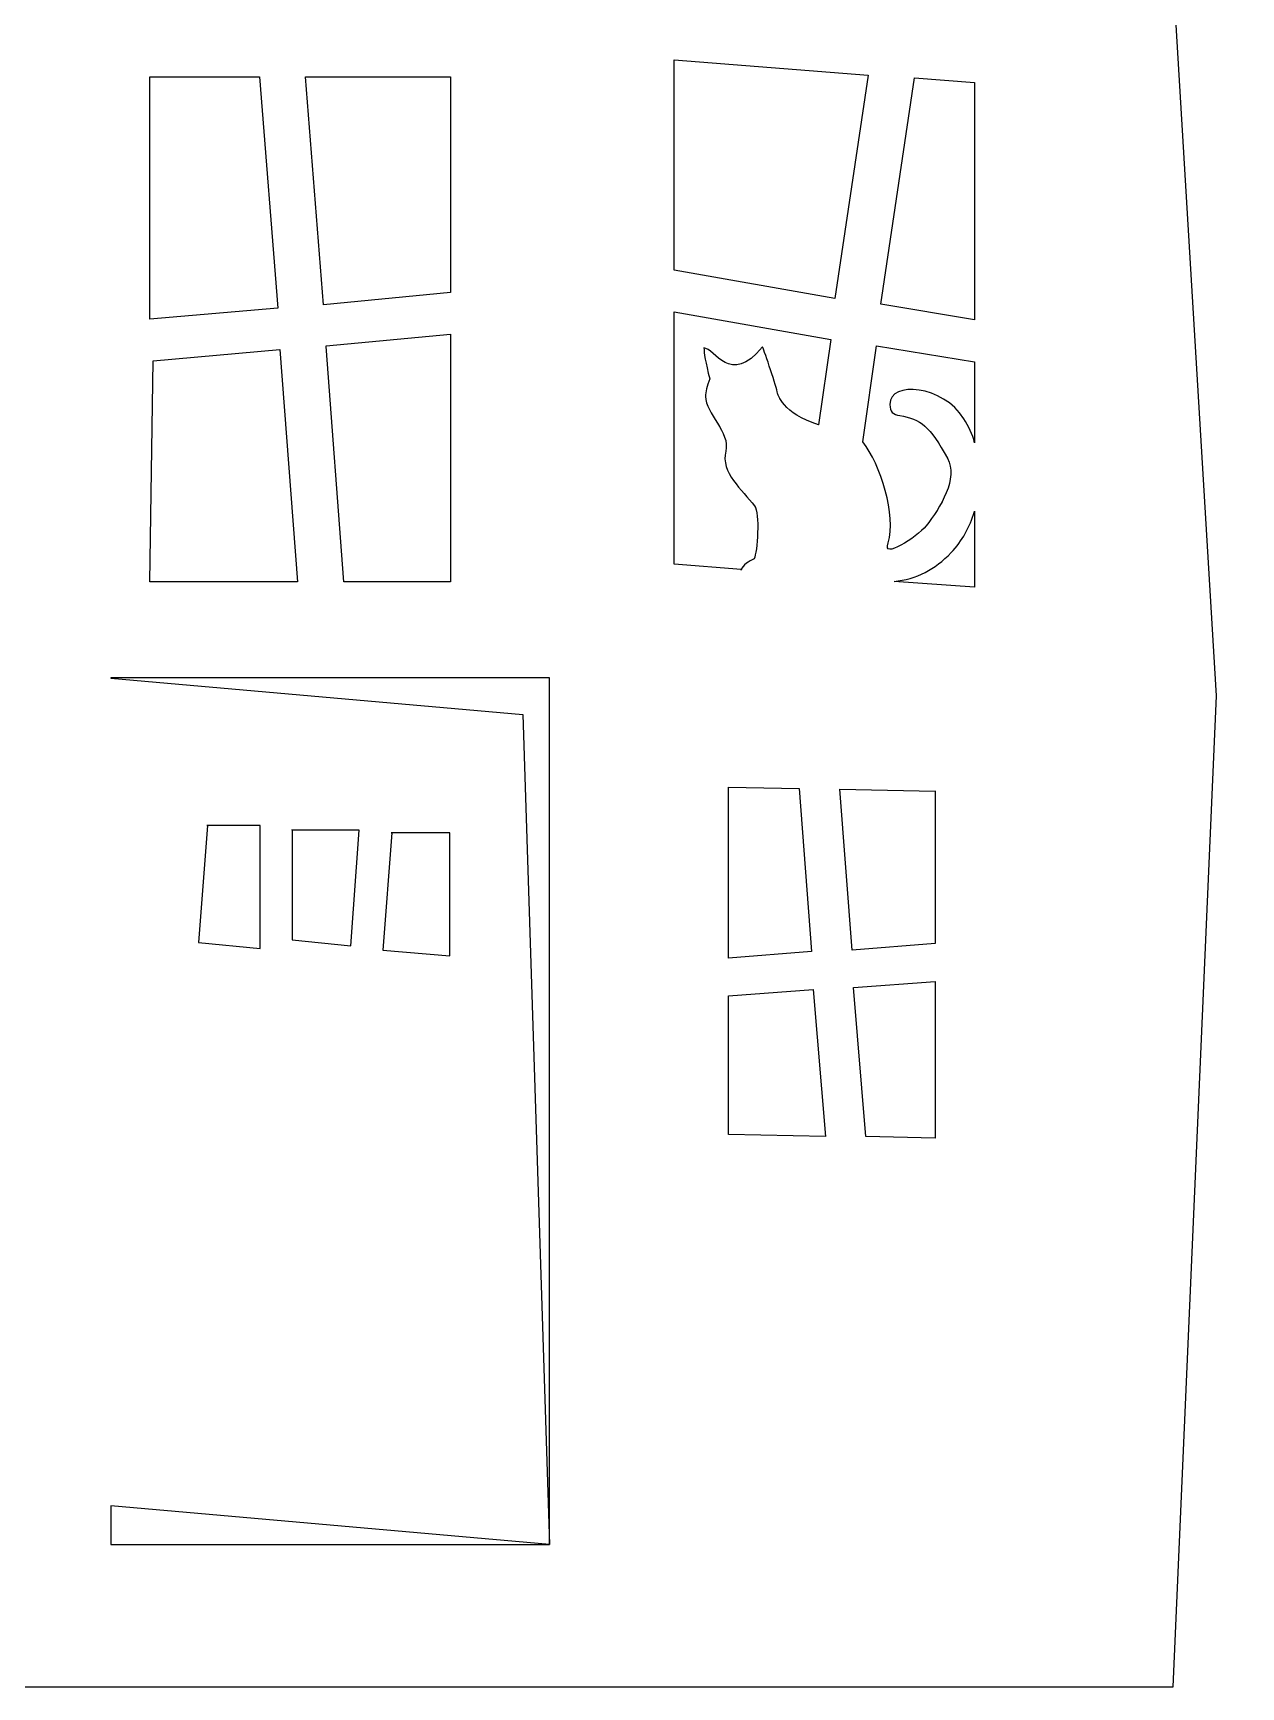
# Model space of a CAD drawing. Header units: centimetres. Extents: x -13.7 to 12.4, y -11.7 to 14.3.
# Drawn here: x 1.09 to 6.85, y 1.58 to 9.47 of the extents above; entities that cross this region are included whole.
import ezdxf

# ---------------------------------------------------------------- set-up
doc = ezdxf.new("R2010")
doc.units = ezdxf.units.CM
doc.header["$MEASUREMENT"] = 0
doc.layers.add('Layer 1', color=7, linetype='Continuous')

msp = doc.modelspace()

# ---------------------------------------------------------------- linework, layer by layer
at = {"layer": 'Layer 1', "color": 250}
for points, knots in [([(-11.33094, 1.58496), (-11.33094, 1.58496), (-11.33094, 2.21488), (-11.33094, 2.21488), (-11.33094, 2.21488), (-11.33094, 2.21488), (-10.29716, 2.21488), (-10.29716, 2.21488), (-10.29716, 2.21488), (-10.29716, 2.21488), (-10.37336, 6.00964), (-10.37336, 6.00964), (-10.37336, 6.00964), (-10.37336, 6.00964), (-10.62736, 6.00964), (-10.62736, 6.00964), (-10.62736, 6.00964), (-10.62736, 6.00964), (-11.3284, 6.00456), (-11.3284, 6.00456), (-11.3284, 6.00456), (-11.3284, 6.00456), (-11.3284, 6.81482), (-11.3284, 6.81482), (-11.3284, 6.81482), (-11.3284, 6.81482), (-10.61466, 6.81482), (-10.61466, 6.81482), (-10.61466, 6.81482), (-10.61466, 6.81482), (-8.60806, 8.85698), (-8.60806, 8.85698), (-8.60806, 8.85698), (-8.60806, 8.85698), (-8.20674, 8.85698), (-8.20674, 8.85698), (-8.20674, 8.85698), (-8.20674, 8.85698), (-8.20674, 10.63752), (-8.20674, 10.63752), (-8.20674, 10.63752), (-8.20674, 10.63752), (-8.636, 10.63498), (-8.636, 10.63498), (-8.636, 10.63498), (-8.636, 10.63498), (-6.27126, 14.19606), (-6.27126, 14.19606), (-6.27126, 14.19606), (-6.27126, 14.19606), (-3.93192, 10.66546), (-3.93192, 10.66546), (-3.93192, 10.66546), (-3.93192, 10.66546), (-4.36118, 10.66292), (-4.36118, 10.66292), (-4.36118, 10.66292), (-4.36118, 10.66292), (-4.36118, 8.85698), (-4.36118, 8.85698), (-4.36118, 8.85698), (-4.36118, 8.85698), (-3.9624, 8.85698), (-3.9624, 8.85698), (-3.9624, 8.85698), (-3.9624, 8.85698), (-1.92532, 6.8326), (-1.92532, 6.8326), (-1.92532, 6.8326), (-1.92532, 6.8326), (-1.7399, 9.69518), (-1.7399, 9.69518), (-1.7399, 9.69518), (-1.7399, 9.69518), (-1.8034, 9.74598), (-1.8034, 9.74598), (-1.8034, 9.74598), (-1.8034, 9.74598), (-2.12598, 9.8933), (-2.12598, 9.8933), (-2.12598, 9.8933), (-2.12598, 9.8933), (-1.21666, 10.37336), (-1.21666, 10.37336), (-1.21666, 10.37336), (-1.21666, 10.37336), (-1.4478, 10.6299), (-1.4478, 10.6299), (-1.4478, 10.6299), (-1.4478, 10.6299), (-0.5715, 11.06424), (-0.5715, 11.06424), (-0.5715, 11.06424), (-0.5715, 11.06424), (-0.78486, 11.30046), (-0.78486, 11.30046), (-0.78486, 11.30046), (-0.78486, 11.30046), (0.12192, 11.80846), (0.12192, 11.80846), (0.12192, 11.80846), (0.12192, 11.80846), (-0.07112, 12.02182), (-0.07112, 12.02182), (-0.07112, 12.02182), (-0.07112, 12.02182), (0.42926, 12.34948), (0.42926, 12.34948), (0.42926, 12.34948), (0.42926, 12.34948), (-0.1016, 12.69746), (-0.1016, 12.69746), (-0.1016, 12.69746), (-0.1016, 12.69746), (-0.0635, 13.18514), (-0.0635, 13.18514), (-0.0635, 13.18514), (-0.0635, 13.18514), (0.08382, 13.79474), (0.08382, 13.79474), (0.08382, 13.79474), (0.08382, 13.79474), (-0.26162, 13.91666), (-0.26162, 13.91666), (-0.26162, 13.91666), (-0.26162, 13.91666), (0.57404, 14.28242), (0.57404, 14.28242), (0.57404, 14.28242), (0.57404, 14.28242), (0.84582, 13.67282), (0.84582, 13.67282), (0.84582, 13.67282), (0.84582, 13.67282), (0.45212, 13.79474), (0.45212, 13.79474), (0.45212, 13.79474), (0.45212, 13.79474), (0.3302, 13.06322), (0.3302, 13.06322), (0.3302, 13.06322), (0.3302, 13.06322), (0.86614, 12.6365), (0.86614, 12.6365), (0.86614, 12.6365), (0.86614, 12.6365), (0.93726, 12.68222), (0.93726, 12.68222), (0.93726, 12.68222), (0.93726, 12.68222), (0.7874, 12.84986), (0.7874, 12.84986), (0.7874, 12.84986), (0.7874, 12.84986), (1.75768, 13.55852), (1.75768, 13.55852), (1.75768, 13.55852), (1.75768, 13.55852), (1.48844, 13.61186), (1.48844, 13.61186), (1.48844, 13.61186), (1.48844, 13.61186), (2.35966, 14.20114), (2.35966, 14.20114), (2.35966, 14.20114), (2.35966, 14.20114), (3.23088, 13.61186), (3.23088, 13.61186), (3.23088, 13.61186), (3.23088, 13.61186), (2.96164, 13.55852), (2.96164, 13.55852), (2.96164, 13.55852), (2.96164, 13.55852), (3.93192, 12.84986), (3.93192, 12.84986), (3.93192, 12.84986), (3.93192, 12.84986), (3.78206, 12.68222), (3.78206, 12.68222), (3.78206, 12.68222), (3.78206, 12.68222), (4.79552, 12.02182), (4.79552, 12.02182), (4.79552, 12.02182), (4.79552, 12.02182), (4.60248, 11.80846), (4.60248, 11.80846), (4.60248, 11.80846), (4.60248, 11.80846), (5.50926, 11.30046), (5.50926, 11.30046), (5.50926, 11.30046), (5.50926, 11.30046), (5.2959, 11.06424), (5.2959, 11.06424), (5.2959, 11.06424), (5.2959, 11.06424), (6.1722, 10.6299), (6.1722, 10.6299), (6.1722, 10.6299), (6.1722, 10.6299), (5.94106, 10.37336), (5.94106, 10.37336), (5.94106, 10.37336), (5.94106, 10.37336), (6.85038, 9.8933), (6.85038, 9.8933), (6.85038, 9.8933), (6.85038, 9.8933), (6.5278, 9.74598), (6.5278, 9.74598), (6.5278, 9.74598), (6.5278, 9.74598), (6.73354, 6.30936), (6.73354, 6.30936), (6.73354, 6.30936), (6.73354, 6.30936), (6.5278, 1.58496), (6.5278, 1.58496), (6.5278, 1.58496), (0.65786, 1.58496), (-5.46354, 1.58496), (-11.33348, 1.58496), (-11.33348, 1.58496), (-11.33348, 1.58496), (-11.33094, 1.58496), (-11.33094, 1.58496)], [0, 0, 0, 0, 0.0172414, 0.0172414, 0.0172414, 0.0172414, 0.0344828, 0.0344828, 0.0344828, 0.0344828, 0.0517241, 0.0517241, 0.0517241, 0.0517241, 0.0689655, 0.0689655, 0.0689655, 0.0689655, 0.0862069, 0.0862069, 0.0862069, 0.0862069, 0.1034483, 0.1034483, 0.1034483, 0.1034483, 0.1206897, 0.1206897, 0.1206897, 0.1206897, 0.137931, 0.137931, 0.137931, 0.137931, 0.1551724, 0.1551724, 0.1551724, 0.1551724, 0.1724138, 0.1724138, 0.1724138, 0.1724138, 0.1896552, 0.1896552, 0.1896552, 0.1896552, 0.2068966, 0.2068966, 0.2068966, 0.2068966, 0.2241379, 0.2241379, 0.2241379, 0.2241379, 0.2413793, 0.2413793, 0.2413793, 0.2413793, 0.2586207, 0.2586207, 0.2586207, 0.2586207, 0.2758621, 0.2758621, 0.2758621, 0.2758621, 0.2931034, 0.2931034, 0.2931034, 0.2931034, 0.3103448, 0.3103448, 0.3103448, 0.3103448, 0.3275862, 0.3275862, 0.3275862, 0.3275862, 0.3448276, 0.3448276, 0.3448276, 0.3448276, 0.362069, 0.362069, 0.362069, 0.362069, 0.3793103, 0.3793103, 0.3793103, 0.3793103, 0.3965517, 0.3965517, 0.3965517, 0.3965517, 0.4137931, 0.4137931, 0.4137931, 0.4137931, 0.4310345, 0.4310345, 0.4310345, 0.4310345, 0.4482759, 0.4482759, 0.4482759, 0.4482759, 0.4655172, 0.4655172, 0.4655172, 0.4655172, 0.4827586, 0.4827586, 0.4827586, 0.4827586, 0.5, 0.5, 0.5, 0.5, 0.5172414, 0.5172414, 0.5172414, 0.5172414, 0.5344828, 0.5344828, 0.5344828, 0.5344828, 0.5517241, 0.5517241, 0.5517241, 0.5517241, 0.5689655, 0.5689655, 0.5689655, 0.5689655, 0.5862069, 0.5862069, 0.5862069, 0.5862069, 0.6034483, 0.6034483, 0.6034483, 0.6034483, 0.6206897, 0.6206897, 0.6206897, 0.6206897, 0.637931, 0.637931, 0.637931, 0.637931, 0.6551724, 0.6551724, 0.6551724, 0.6551724, 0.6724138, 0.6724138, 0.6724138, 0.6724138, 0.6896552, 0.6896552, 0.6896552, 0.6896552, 0.7068966, 0.7068966, 0.7068966, 0.7068966, 0.7241379, 0.7241379, 0.7241379, 0.7241379, 0.7413793, 0.7413793, 0.7413793, 0.7413793, 0.7586207, 0.7586207, 0.7586207, 0.7586207, 0.7758621, 0.7758621, 0.7758621, 0.7758621, 0.7931034, 0.7931034, 0.7931034, 0.7931034, 0.8103448, 0.8103448, 0.8103448, 0.8103448, 0.8275862, 0.8275862, 0.8275862, 0.8275862, 0.8448276, 0.8448276, 0.8448276, 0.8448276, 0.862069, 0.862069, 0.862069, 0.862069, 0.8793103, 0.8793103, 0.8793103, 0.8793103, 0.8965517, 0.8965517, 0.8965517, 0.8965517, 0.9137931, 0.9137931, 0.9137931, 0.9137931, 0.9310345, 0.9310345, 0.9310345, 0.9310345, 0.9482759, 0.9482759, 0.9482759, 0.9482759, 0.9655172, 0.9655172, 0.9655172, 0.9655172, 1, 1, 1, 1]), ([(5.07238, 9.26846), (5.07238, 9.26846), (4.14782, 9.34212), (4.14782, 9.34212), (4.14782, 9.34212), (4.14782, 9.34212), (4.14782, 8.33882), (4.14782, 8.33882), (4.14782, 8.33882), (4.14782, 8.33882), (4.9149, 8.2042), (4.9149, 8.2042), (4.9149, 8.2042), (4.9149, 8.2042), (5.07238, 9.26846), (5.07238, 9.26846)], [0, 0, 0, 0, 0.2, 0.2, 0.2, 0.2, 0.4, 0.4, 0.4, 0.4, 0.6, 0.6, 0.6, 0.6, 1, 1, 1, 1]), ([(2.1717, 9.26084), (2.1717, 9.26084), (1.64846, 9.26084), (1.64846, 9.26084), (1.64846, 9.26084), (1.64846, 9.26084), (1.64846, 8.10514), (1.64846, 8.10514), (1.64846, 8.10514), (1.64846, 8.10514), (2.25806, 8.15848), (2.25806, 8.15848), (2.25806, 8.15848), (2.25806, 8.15848), (2.1717, 9.26084), (2.1717, 9.26084)], [0, 0, 0, 0, 0.2, 0.2, 0.2, 0.2, 0.4, 0.4, 0.4, 0.4, 0.6, 0.6, 0.6, 0.6, 1, 1, 1, 1]), ([(3.08102, 9.26084), (3.08102, 9.26084), (2.39014, 9.26084), (2.39014, 9.26084), (2.39014, 9.26084), (2.39014, 9.26084), (2.4765, 8.17372), (2.4765, 8.17372), (2.4765, 8.17372), (2.4765, 8.17372), (3.08102, 8.23214), (3.08102, 8.23214), (3.08102, 8.23214), (3.08102, 8.23214), (3.08102, 9.26084), (3.08102, 9.26084)], [0, 0, 0, 0, 0.2, 0.2, 0.2, 0.2, 0.4, 0.4, 0.4, 0.4, 0.6, 0.6, 0.6, 0.6, 1, 1, 1, 1]), ([(5.58038, 9.2329), (5.58038, 9.2329), (5.29336, 9.25576), (5.29336, 9.25576), (5.29336, 9.25576), (5.29336, 9.25576), (5.13334, 8.17626), (5.13334, 8.17626), (5.13334, 8.17626), (5.13334, 8.17626), (5.58038, 8.1026), (5.58038, 8.1026), (5.58038, 8.1026), (5.58038, 8.1026), (5.58038, 9.2329), (5.58038, 9.2329)], [0, 0, 0, 0, 0.2, 0.2, 0.2, 0.2, 0.4, 0.4, 0.4, 0.4, 0.6, 0.6, 0.6, 0.6, 1, 1, 1, 1]), ([(4.46786, 6.9088), (4.4704, 6.9215), (4.48056, 6.93166), (4.49326, 6.94182), (4.49326, 6.94182), (4.50342, 6.94944), (4.51612, 6.95706), (4.52882, 6.96214), (4.52882, 6.96214), (4.5466, 6.99516), (4.55676, 7.18058), (4.53136, 7.21614), (4.53136, 7.21614), (4.47294, 7.2898), (4.3688, 7.37616), (4.3942, 7.47522), (4.3942, 7.47522), (4.41706, 7.56666), (4.29768, 7.65556), (4.29768, 7.73684), (4.29768, 7.73684), (4.29768, 7.75716), (4.3053, 7.7851), (4.318, 7.82066), (4.318, 7.82066), (4.29768, 7.89686), (4.29006, 7.94766), (4.29006, 7.96798), (4.29006, 7.96798), (4.34086, 7.96798), (4.41452, 7.78256), (4.56946, 7.97306), (4.56946, 7.97306), (4.57962, 7.9502), (4.63804, 7.77748), (4.64058, 7.75208), (4.64058, 7.75208), (4.64058, 7.75208), (4.66598, 7.65302), (4.83616, 7.60222), (4.83616, 7.60222), (4.83616, 7.60222), (4.89458, 8.00862), (4.89458, 8.00862), (4.89458, 8.00862), (4.89458, 8.00862), (4.14782, 8.1407), (4.14782, 8.1407), (4.14782, 8.1407), (4.14782, 8.1407), (4.14782, 6.93674), (4.14782, 6.93674), (4.14782, 6.93674), (4.14782, 6.93674), (4.46786, 6.91134), (4.46786, 6.91134), (4.46786, 6.91134), (4.46786, 6.91134), (4.46786, 6.9088), (4.46786, 6.9088)], [0, 0, 0, 0, 0.0625, 0.0625, 0.0625, 0.0625, 0.125, 0.125, 0.125, 0.125, 0.1875, 0.1875, 0.1875, 0.1875, 0.25, 0.25, 0.25, 0.25, 0.3125, 0.3125, 0.3125, 0.3125, 0.375, 0.375, 0.375, 0.375, 0.4375, 0.4375, 0.4375, 0.4375, 0.5, 0.5, 0.5, 0.5, 0.5625, 0.5625, 0.5625, 0.5625, 0.625, 0.625, 0.625, 0.625, 0.6875, 0.6875, 0.6875, 0.6875, 0.75, 0.75, 0.75, 0.75, 0.8125, 0.8125, 0.8125, 0.8125, 0.875, 0.875, 0.875, 0.875, 1, 1, 1, 1]), ([(2.4892, 7.9756), (2.4892, 7.9756), (2.57302, 6.85292), (2.57302, 6.85292), (2.57302, 6.85292), (2.57302, 6.85292), (3.08102, 6.85292), (3.08102, 6.85292), (3.08102, 6.85292), (3.08102, 6.85292), (3.08102, 8.03402), (3.08102, 8.03402), (3.08102, 8.03402), (3.08102, 8.03402), (2.4892, 7.97814), (2.4892, 7.97814), (2.4892, 7.97814), (2.4892, 7.97814), (2.4892, 7.9756), (2.4892, 7.9756)], [0, 0, 0, 0, 0.1666667, 0.1666667, 0.1666667, 0.1666667, 0.3333333, 0.3333333, 0.3333333, 0.3333333, 0.5, 0.5, 0.5, 0.5, 0.6666667, 0.6666667, 0.6666667, 0.6666667, 1, 1, 1, 1]), ([(5.04698, 7.52094), (5.13334, 7.41172), (5.207, 7.17042), (5.1689, 7.03834), (5.1689, 7.03834), (5.13334, 6.95452), (5.30606, 7.06628), (5.34924, 7.11962), (5.34924, 7.11962), (5.41782, 7.20598), (5.50418, 7.34822), (5.45084, 7.4422), (5.45084, 7.4422), (5.36956, 7.5946), (5.3213, 7.63016), (5.22478, 7.6454), (5.22478, 7.6454), (5.19176, 7.65048), (5.17652, 7.66318), (5.17652, 7.69874), (5.17652, 7.69874), (5.17652, 7.81304), (5.43052, 7.79018), (5.52958, 7.63016), (5.52958, 7.63016), (5.55244, 7.5946), (5.57022, 7.5565), (5.58038, 7.51586), (5.58038, 7.51586), (5.58038, 7.51586), (5.58038, 7.90194), (5.58038, 7.90194), (5.58038, 7.90194), (5.58038, 7.90194), (5.11302, 7.97814), (5.11302, 7.97814), (5.11302, 7.97814), (5.11302, 7.97814), (5.04698, 7.52094), (5.04698, 7.52094)], [0, 0, 0, 0, 0.0909091, 0.0909091, 0.0909091, 0.0909091, 0.1818182, 0.1818182, 0.1818182, 0.1818182, 0.2727273, 0.2727273, 0.2727273, 0.2727273, 0.3636364, 0.3636364, 0.3636364, 0.3636364, 0.4545455, 0.4545455, 0.4545455, 0.4545455, 0.5454545, 0.5454545, 0.5454545, 0.5454545, 0.6363636, 0.6363636, 0.6363636, 0.6363636, 0.7272727, 0.7272727, 0.7272727, 0.7272727, 0.8181818, 0.8181818, 0.8181818, 0.8181818, 1, 1, 1, 1]), ([(1.64846, 6.85292), (1.64846, 6.85292), (2.35204, 6.85292), (2.35204, 6.85292), (2.35204, 6.85292), (2.35204, 6.85292), (2.26822, 7.96036), (2.26822, 7.96036), (2.26822, 7.96036), (2.26822, 7.96036), (1.6637, 7.90702), (1.6637, 7.90702), (1.6637, 7.90702), (1.6637, 7.90702), (1.64846, 6.85292), (1.64846, 6.85292)], [0, 0, 0, 0, 0.2, 0.2, 0.2, 0.2, 0.4, 0.4, 0.4, 0.4, 0.6, 0.6, 0.6, 0.6, 1, 1, 1, 1]), ([(5.58038, 7.1882), (5.55752, 7.11454), (5.52196, 7.0485), (5.46862, 6.99262), (5.46862, 6.99262), (5.39242, 6.91134), (5.30352, 6.86562), (5.19684, 6.85546), (5.19684, 6.85546), (5.19684, 6.85546), (5.58038, 6.82752), (5.58038, 6.82752), (5.58038, 6.82752), (5.58038, 6.82752), (5.58038, 7.19074), (5.58038, 7.19074), (5.58038, 7.19074), (5.58038, 7.19074), (5.58038, 7.1882), (5.58038, 7.1882)], [0, 0, 0, 0, 0.1666667, 0.1666667, 0.1666667, 0.1666667, 0.3333333, 0.3333333, 0.3333333, 0.3333333, 0.5, 0.5, 0.5, 0.5, 0.6666667, 0.6666667, 0.6666667, 0.6666667, 1, 1, 1, 1]), ([(1.46304, 6.39572), (1.46304, 6.39572), (3.55346, 6.39572), (3.55346, 6.39572), (3.55346, 6.39572), (3.55346, 6.39572), (3.55346, 2.26314), (3.55346, 2.26314), (3.55346, 2.26314), (3.55346, 2.26314), (1.46304, 2.26314), (1.46304, 2.26314), (1.46304, 2.26314), (1.46304, 2.26314), (1.46304, 2.44856), (1.46304, 2.44856), (1.46304, 2.44856), (1.46304, 2.44856), (3.55346, 2.26314), (3.55346, 2.26314), (3.55346, 2.26314), (3.55346, 2.26314), (3.42646, 6.22046), (3.42646, 6.22046), (3.42646, 6.22046), (3.42646, 6.22046), (1.46304, 6.39318), (1.46304, 6.39318), (1.46304, 6.39318), (1.46304, 6.39318), (1.46304, 6.39572), (1.46304, 6.39572)], [0, 0, 0, 0, 0.1111111, 0.1111111, 0.1111111, 0.1111111, 0.2222222, 0.2222222, 0.2222222, 0.2222222, 0.3333333, 0.3333333, 0.3333333, 0.3333333, 0.4444444, 0.4444444, 0.4444444, 0.4444444, 0.5555556, 0.5555556, 0.5555556, 0.5555556, 0.6666667, 0.6666667, 0.6666667, 0.6666667, 0.7777778, 0.7777778, 0.7777778, 0.7777778, 1, 1, 1, 1]), ([(4.74472, 5.8674), (4.74472, 5.8674), (4.4069, 5.87502), (4.4069, 5.87502), (4.4069, 5.87502), (4.4069, 5.87502), (4.4069, 5.05968), (4.4069, 5.05968), (4.4069, 5.05968), (4.4069, 5.05968), (4.80314, 5.09016), (4.80314, 5.09016), (4.80314, 5.09016), (4.80314, 5.09016), (4.74472, 5.8674), (4.74472, 5.8674)], [0, 0, 0, 0, 0.2, 0.2, 0.2, 0.2, 0.4, 0.4, 0.4, 0.4, 0.6, 0.6, 0.6, 0.6, 1, 1, 1, 1]), ([(5.39242, 5.8547), (5.39242, 5.8547), (4.93776, 5.86486), (4.93776, 5.86486), (4.93776, 5.86486), (4.93776, 5.86486), (4.99618, 5.09778), (4.99618, 5.09778), (4.99618, 5.09778), (4.99618, 5.09778), (5.39242, 5.12826), (5.39242, 5.12826), (5.39242, 5.12826), (5.39242, 5.12826), (5.39242, 5.85724), (5.39242, 5.85724), (5.39242, 5.85724), (5.39242, 5.85724), (5.39242, 5.8547), (5.39242, 5.8547)], [0, 0, 0, 0, 0.1666667, 0.1666667, 0.1666667, 0.1666667, 0.3333333, 0.3333333, 0.3333333, 0.3333333, 0.5, 0.5, 0.5, 0.5, 0.6666667, 0.6666667, 0.6666667, 0.6666667, 1, 1, 1, 1]), ([(1.92024, 5.69214), (1.92024, 5.69214), (2.17424, 5.69214), (2.17424, 5.69214), (2.17424, 5.69214), (2.17424, 5.69214), (2.17424, 5.1054), (2.17424, 5.1054), (2.17424, 5.1054), (2.17424, 5.1054), (1.8796, 5.13334), (1.8796, 5.13334), (1.8796, 5.13334), (1.8796, 5.13334), (1.92278, 5.69214), (1.92278, 5.69214), (1.92278, 5.69214), (1.92278, 5.69214), (1.92024, 5.69214), (1.92024, 5.69214)], [0, 0, 0, 0, 0.1666667, 0.1666667, 0.1666667, 0.1666667, 0.3333333, 0.3333333, 0.3333333, 0.3333333, 0.5, 0.5, 0.5, 0.5, 0.6666667, 0.6666667, 0.6666667, 0.6666667, 1, 1, 1, 1]), ([(2.32664, 5.66928), (2.32664, 5.66928), (2.64668, 5.66928), (2.64668, 5.66928), (2.64668, 5.66928), (2.64668, 5.66928), (2.60604, 5.1181), (2.60604, 5.1181), (2.60604, 5.1181), (2.60604, 5.1181), (2.32664, 5.14604), (2.32664, 5.14604), (2.32664, 5.14604), (2.32664, 5.14604), (2.32664, 5.67182), (2.32664, 5.67182), (2.32664, 5.67182), (2.32664, 5.67182), (2.32664, 5.66928), (2.32664, 5.66928)], [0, 0, 0, 0, 0.1666667, 0.1666667, 0.1666667, 0.1666667, 0.3333333, 0.3333333, 0.3333333, 0.3333333, 0.5, 0.5, 0.5, 0.5, 0.6666667, 0.6666667, 0.6666667, 0.6666667, 1, 1, 1, 1]), ([(2.79908, 5.65658), (2.79908, 5.65658), (3.07848, 5.65658), (3.07848, 5.65658), (3.07848, 5.65658), (3.07848, 5.65658), (3.07848, 5.06984), (3.07848, 5.06984), (3.07848, 5.06984), (3.07848, 5.06984), (2.75844, 5.09778), (2.75844, 5.09778), (2.75844, 5.09778), (2.75844, 5.09778), (2.80162, 5.65658), (2.80162, 5.65658), (2.80162, 5.65658), (2.80162, 5.65658), (2.79908, 5.65658), (2.79908, 5.65658)], [0, 0, 0, 0, 0.1666667, 0.1666667, 0.1666667, 0.1666667, 0.3333333, 0.3333333, 0.3333333, 0.3333333, 0.5, 0.5, 0.5, 0.5, 0.6666667, 0.6666667, 0.6666667, 0.6666667, 1, 1, 1, 1]), ([(4.4069, 4.87934), (4.4069, 4.87934), (4.4069, 4.21894), (4.4069, 4.21894), (4.4069, 4.21894), (4.4069, 4.21894), (4.86918, 4.20878), (4.86918, 4.20878), (4.86918, 4.20878), (4.86918, 4.20878), (4.81076, 4.90982), (4.81076, 4.90982), (4.81076, 4.90982), (4.81076, 4.90982), (4.4069, 4.87934), (4.4069, 4.87934)], [0, 0, 0, 0, 0.2, 0.2, 0.2, 0.2, 0.4, 0.4, 0.4, 0.4, 0.6, 0.6, 0.6, 0.6, 1, 1, 1, 1]), ([(5.0038, 4.91998), (5.0038, 4.91998), (5.06222, 4.20878), (5.06222, 4.20878), (5.06222, 4.20878), (5.06222, 4.20878), (5.39242, 4.20116), (5.39242, 4.20116), (5.39242, 4.20116), (5.39242, 4.20116), (5.39242, 4.94792), (5.39242, 4.94792), (5.39242, 4.94792), (5.39242, 4.94792), (5.0038, 4.91998), (5.0038, 4.91998)], [0, 0, 0, 0, 0.2, 0.2, 0.2, 0.2, 0.4, 0.4, 0.4, 0.4, 0.6, 0.6, 0.6, 0.6, 1, 1, 1, 1])]:
    msp.add_open_spline(points, degree=3, knots=knots, dxfattribs=at)
at = {"layer": 'Layer 1', "color": 250, "lineweight": 18}
for points, knots in [([(-11.33094, 1.58496), (-11.33094, 1.58496), (-11.33094, 2.21488), (-11.33094, 2.21488), (-11.33094, 2.21488), (-11.33094, 2.21488), (-10.29716, 2.21488), (-10.29716, 2.21488), (-10.29716, 2.21488), (-10.29716, 2.21488), (-10.37336, 6.00964), (-10.37336, 6.00964), (-10.37336, 6.00964), (-10.37336, 6.00964), (-10.62736, 6.00964), (-10.62736, 6.00964), (-10.62736, 6.00964), (-10.62736, 6.00964), (-11.3284, 6.00456), (-11.3284, 6.00456), (-11.3284, 6.00456), (-11.3284, 6.00456), (-11.3284, 6.81482), (-11.3284, 6.81482), (-11.3284, 6.81482), (-11.3284, 6.81482), (-10.61466, 6.81482), (-10.61466, 6.81482), (-10.61466, 6.81482), (-10.61466, 6.81482), (-8.60806, 8.85698), (-8.60806, 8.85698), (-8.60806, 8.85698), (-8.60806, 8.85698), (-8.20674, 8.85698), (-8.20674, 8.85698), (-8.20674, 8.85698), (-8.20674, 8.85698), (-8.20674, 10.63752), (-8.20674, 10.63752), (-8.20674, 10.63752), (-8.20674, 10.63752), (-8.636, 10.63498), (-8.636, 10.63498), (-8.636, 10.63498), (-8.636, 10.63498), (-6.27126, 14.19606), (-6.27126, 14.19606), (-6.27126, 14.19606), (-6.27126, 14.19606), (-3.93192, 10.66546), (-3.93192, 10.66546), (-3.93192, 10.66546), (-3.93192, 10.66546), (-4.36118, 10.66292), (-4.36118, 10.66292), (-4.36118, 10.66292), (-4.36118, 10.66292), (-4.36118, 8.85698), (-4.36118, 8.85698), (-4.36118, 8.85698), (-4.36118, 8.85698), (-3.9624, 8.85698), (-3.9624, 8.85698), (-3.9624, 8.85698), (-3.9624, 8.85698), (-1.92532, 6.8326), (-1.92532, 6.8326), (-1.92532, 6.8326), (-1.92532, 6.8326), (-1.7399, 9.69518), (-1.7399, 9.69518), (-1.7399, 9.69518), (-1.7399, 9.69518), (-1.8034, 9.74598), (-1.8034, 9.74598), (-1.8034, 9.74598), (-1.8034, 9.74598), (-2.12598, 9.8933), (-2.12598, 9.8933), (-2.12598, 9.8933), (-2.12598, 9.8933), (-1.21666, 10.37336), (-1.21666, 10.37336), (-1.21666, 10.37336), (-1.21666, 10.37336), (-1.4478, 10.6299), (-1.4478, 10.6299), (-1.4478, 10.6299), (-1.4478, 10.6299), (-0.5715, 11.06424), (-0.5715, 11.06424), (-0.5715, 11.06424), (-0.5715, 11.06424), (-0.78486, 11.30046), (-0.78486, 11.30046), (-0.78486, 11.30046), (-0.78486, 11.30046), (0.12192, 11.80846), (0.12192, 11.80846), (0.12192, 11.80846), (0.12192, 11.80846), (-0.07112, 12.02182), (-0.07112, 12.02182), (-0.07112, 12.02182), (-0.07112, 12.02182), (0.42926, 12.34948), (0.42926, 12.34948), (0.42926, 12.34948), (0.42926, 12.34948), (-0.1016, 12.69746), (-0.1016, 12.69746), (-0.1016, 12.69746), (-0.1016, 12.69746), (-0.0635, 13.18514), (-0.0635, 13.18514), (-0.0635, 13.18514), (-0.0635, 13.18514), (0.08382, 13.79474), (0.08382, 13.79474), (0.08382, 13.79474), (0.08382, 13.79474), (-0.26162, 13.91666), (-0.26162, 13.91666), (-0.26162, 13.91666), (-0.26162, 13.91666), (0.57404, 14.28242), (0.57404, 14.28242), (0.57404, 14.28242), (0.57404, 14.28242), (0.84582, 13.67282), (0.84582, 13.67282), (0.84582, 13.67282), (0.84582, 13.67282), (0.45212, 13.79474), (0.45212, 13.79474), (0.45212, 13.79474), (0.45212, 13.79474), (0.3302, 13.06322), (0.3302, 13.06322), (0.3302, 13.06322), (0.3302, 13.06322), (0.86614, 12.6365), (0.86614, 12.6365), (0.86614, 12.6365), (0.86614, 12.6365), (0.93726, 12.68222), (0.93726, 12.68222), (0.93726, 12.68222), (0.93726, 12.68222), (0.7874, 12.84986), (0.7874, 12.84986), (0.7874, 12.84986), (0.7874, 12.84986), (1.75768, 13.55852), (1.75768, 13.55852), (1.75768, 13.55852), (1.75768, 13.55852), (1.48844, 13.61186), (1.48844, 13.61186), (1.48844, 13.61186), (1.48844, 13.61186), (2.35966, 14.20114), (2.35966, 14.20114), (2.35966, 14.20114), (2.35966, 14.20114), (3.23088, 13.61186), (3.23088, 13.61186), (3.23088, 13.61186), (3.23088, 13.61186), (2.96164, 13.55852), (2.96164, 13.55852), (2.96164, 13.55852), (2.96164, 13.55852), (3.93192, 12.84986), (3.93192, 12.84986), (3.93192, 12.84986), (3.93192, 12.84986), (3.78206, 12.68222), (3.78206, 12.68222), (3.78206, 12.68222), (3.78206, 12.68222), (4.79552, 12.02182), (4.79552, 12.02182), (4.79552, 12.02182), (4.79552, 12.02182), (4.60248, 11.80846), (4.60248, 11.80846), (4.60248, 11.80846), (4.60248, 11.80846), (5.50926, 11.30046), (5.50926, 11.30046), (5.50926, 11.30046), (5.50926, 11.30046), (5.2959, 11.06424), (5.2959, 11.06424), (5.2959, 11.06424), (5.2959, 11.06424), (6.1722, 10.6299), (6.1722, 10.6299), (6.1722, 10.6299), (6.1722, 10.6299), (5.94106, 10.37336), (5.94106, 10.37336), (5.94106, 10.37336), (5.94106, 10.37336), (6.85038, 9.8933), (6.85038, 9.8933), (6.85038, 9.8933), (6.85038, 9.8933), (6.5278, 9.74598), (6.5278, 9.74598), (6.5278, 9.74598), (6.5278, 9.74598), (6.73354, 6.30936), (6.73354, 6.30936), (6.73354, 6.30936), (6.73354, 6.30936), (6.5278, 1.58496), (6.5278, 1.58496), (6.5278, 1.58496), (0.65786, 1.58496), (-5.46354, 1.58496), (-11.33348, 1.58496), (-11.33348, 1.58496), (-11.33348, 1.58496), (-11.33094, 1.58496), (-11.33094, 1.58496)], [0, 0, 0, 0, 0.0172414, 0.0172414, 0.0172414, 0.0172414, 0.0344828, 0.0344828, 0.0344828, 0.0344828, 0.0517241, 0.0517241, 0.0517241, 0.0517241, 0.0689655, 0.0689655, 0.0689655, 0.0689655, 0.0862069, 0.0862069, 0.0862069, 0.0862069, 0.1034483, 0.1034483, 0.1034483, 0.1034483, 0.1206897, 0.1206897, 0.1206897, 0.1206897, 0.137931, 0.137931, 0.137931, 0.137931, 0.1551724, 0.1551724, 0.1551724, 0.1551724, 0.1724138, 0.1724138, 0.1724138, 0.1724138, 0.1896552, 0.1896552, 0.1896552, 0.1896552, 0.2068966, 0.2068966, 0.2068966, 0.2068966, 0.2241379, 0.2241379, 0.2241379, 0.2241379, 0.2413793, 0.2413793, 0.2413793, 0.2413793, 0.2586207, 0.2586207, 0.2586207, 0.2586207, 0.2758621, 0.2758621, 0.2758621, 0.2758621, 0.2931034, 0.2931034, 0.2931034, 0.2931034, 0.3103448, 0.3103448, 0.3103448, 0.3103448, 0.3275862, 0.3275862, 0.3275862, 0.3275862, 0.3448276, 0.3448276, 0.3448276, 0.3448276, 0.362069, 0.362069, 0.362069, 0.362069, 0.3793103, 0.3793103, 0.3793103, 0.3793103, 0.3965517, 0.3965517, 0.3965517, 0.3965517, 0.4137931, 0.4137931, 0.4137931, 0.4137931, 0.4310345, 0.4310345, 0.4310345, 0.4310345, 0.4482759, 0.4482759, 0.4482759, 0.4482759, 0.4655172, 0.4655172, 0.4655172, 0.4655172, 0.4827586, 0.4827586, 0.4827586, 0.4827586, 0.5, 0.5, 0.5, 0.5, 0.5172414, 0.5172414, 0.5172414, 0.5172414, 0.5344828, 0.5344828, 0.5344828, 0.5344828, 0.5517241, 0.5517241, 0.5517241, 0.5517241, 0.5689655, 0.5689655, 0.5689655, 0.5689655, 0.5862069, 0.5862069, 0.5862069, 0.5862069, 0.6034483, 0.6034483, 0.6034483, 0.6034483, 0.6206897, 0.6206897, 0.6206897, 0.6206897, 0.637931, 0.637931, 0.637931, 0.637931, 0.6551724, 0.6551724, 0.6551724, 0.6551724, 0.6724138, 0.6724138, 0.6724138, 0.6724138, 0.6896552, 0.6896552, 0.6896552, 0.6896552, 0.7068966, 0.7068966, 0.7068966, 0.7068966, 0.7241379, 0.7241379, 0.7241379, 0.7241379, 0.7413793, 0.7413793, 0.7413793, 0.7413793, 0.7586207, 0.7586207, 0.7586207, 0.7586207, 0.7758621, 0.7758621, 0.7758621, 0.7758621, 0.7931034, 0.7931034, 0.7931034, 0.7931034, 0.8103448, 0.8103448, 0.8103448, 0.8103448, 0.8275862, 0.8275862, 0.8275862, 0.8275862, 0.8448276, 0.8448276, 0.8448276, 0.8448276, 0.862069, 0.862069, 0.862069, 0.862069, 0.8793103, 0.8793103, 0.8793103, 0.8793103, 0.8965517, 0.8965517, 0.8965517, 0.8965517, 0.9137931, 0.9137931, 0.9137931, 0.9137931, 0.9310345, 0.9310345, 0.9310345, 0.9310345, 0.9482759, 0.9482759, 0.9482759, 0.9482759, 0.9655172, 0.9655172, 0.9655172, 0.9655172, 1, 1, 1, 1]), ([(5.07238, 9.26846), (5.07238, 9.26846), (4.14782, 9.34212), (4.14782, 9.34212), (4.14782, 9.34212), (4.14782, 9.34212), (4.14782, 8.33882), (4.14782, 8.33882), (4.14782, 8.33882), (4.14782, 8.33882), (4.9149, 8.2042), (4.9149, 8.2042), (4.9149, 8.2042), (4.9149, 8.2042), (5.07238, 9.26846), (5.07238, 9.26846)], [0, 0, 0, 0, 0.2, 0.2, 0.2, 0.2, 0.4, 0.4, 0.4, 0.4, 0.6, 0.6, 0.6, 0.6, 1, 1, 1, 1]), ([(2.1717, 9.26084), (2.1717, 9.26084), (1.64846, 9.26084), (1.64846, 9.26084), (1.64846, 9.26084), (1.64846, 9.26084), (1.64846, 8.10514), (1.64846, 8.10514), (1.64846, 8.10514), (1.64846, 8.10514), (2.25806, 8.15848), (2.25806, 8.15848), (2.25806, 8.15848), (2.25806, 8.15848), (2.1717, 9.26084), (2.1717, 9.26084)], [0, 0, 0, 0, 0.2, 0.2, 0.2, 0.2, 0.4, 0.4, 0.4, 0.4, 0.6, 0.6, 0.6, 0.6, 1, 1, 1, 1]), ([(3.08102, 9.26084), (3.08102, 9.26084), (2.39014, 9.26084), (2.39014, 9.26084), (2.39014, 9.26084), (2.39014, 9.26084), (2.4765, 8.17372), (2.4765, 8.17372), (2.4765, 8.17372), (2.4765, 8.17372), (3.08102, 8.23214), (3.08102, 8.23214), (3.08102, 8.23214), (3.08102, 8.23214), (3.08102, 9.26084), (3.08102, 9.26084)], [0, 0, 0, 0, 0.2, 0.2, 0.2, 0.2, 0.4, 0.4, 0.4, 0.4, 0.6, 0.6, 0.6, 0.6, 1, 1, 1, 1]), ([(5.58038, 9.2329), (5.58038, 9.2329), (5.29336, 9.25576), (5.29336, 9.25576), (5.29336, 9.25576), (5.29336, 9.25576), (5.13334, 8.17626), (5.13334, 8.17626), (5.13334, 8.17626), (5.13334, 8.17626), (5.58038, 8.1026), (5.58038, 8.1026), (5.58038, 8.1026), (5.58038, 8.1026), (5.58038, 9.2329), (5.58038, 9.2329)], [0, 0, 0, 0, 0.2, 0.2, 0.2, 0.2, 0.4, 0.4, 0.4, 0.4, 0.6, 0.6, 0.6, 0.6, 1, 1, 1, 1]), ([(4.46786, 6.9088), (4.4704, 6.9215), (4.48056, 6.93166), (4.49326, 6.94182), (4.49326, 6.94182), (4.50342, 6.94944), (4.51612, 6.95706), (4.52882, 6.96214), (4.52882, 6.96214), (4.5466, 6.99516), (4.55676, 7.18058), (4.53136, 7.21614), (4.53136, 7.21614), (4.47294, 7.2898), (4.3688, 7.37616), (4.3942, 7.47522), (4.3942, 7.47522), (4.41706, 7.56666), (4.29768, 7.65556), (4.29768, 7.73684), (4.29768, 7.73684), (4.29768, 7.75716), (4.3053, 7.7851), (4.318, 7.82066), (4.318, 7.82066), (4.29768, 7.89686), (4.29006, 7.94766), (4.29006, 7.96798), (4.29006, 7.96798), (4.34086, 7.96798), (4.41452, 7.78256), (4.56946, 7.97306), (4.56946, 7.97306), (4.57962, 7.9502), (4.63804, 7.77748), (4.64058, 7.75208), (4.64058, 7.75208), (4.64058, 7.75208), (4.66598, 7.65302), (4.83616, 7.60222), (4.83616, 7.60222), (4.83616, 7.60222), (4.89458, 8.00862), (4.89458, 8.00862), (4.89458, 8.00862), (4.89458, 8.00862), (4.14782, 8.1407), (4.14782, 8.1407), (4.14782, 8.1407), (4.14782, 8.1407), (4.14782, 6.93674), (4.14782, 6.93674), (4.14782, 6.93674), (4.14782, 6.93674), (4.46786, 6.91134), (4.46786, 6.91134), (4.46786, 6.91134), (4.46786, 6.91134), (4.46786, 6.9088), (4.46786, 6.9088)], [0, 0, 0, 0, 0.0625, 0.0625, 0.0625, 0.0625, 0.125, 0.125, 0.125, 0.125, 0.1875, 0.1875, 0.1875, 0.1875, 0.25, 0.25, 0.25, 0.25, 0.3125, 0.3125, 0.3125, 0.3125, 0.375, 0.375, 0.375, 0.375, 0.4375, 0.4375, 0.4375, 0.4375, 0.5, 0.5, 0.5, 0.5, 0.5625, 0.5625, 0.5625, 0.5625, 0.625, 0.625, 0.625, 0.625, 0.6875, 0.6875, 0.6875, 0.6875, 0.75, 0.75, 0.75, 0.75, 0.8125, 0.8125, 0.8125, 0.8125, 0.875, 0.875, 0.875, 0.875, 1, 1, 1, 1]), ([(2.4892, 7.9756), (2.4892, 7.9756), (2.57302, 6.85292), (2.57302, 6.85292), (2.57302, 6.85292), (2.57302, 6.85292), (3.08102, 6.85292), (3.08102, 6.85292), (3.08102, 6.85292), (3.08102, 6.85292), (3.08102, 8.03402), (3.08102, 8.03402), (3.08102, 8.03402), (3.08102, 8.03402), (2.4892, 7.97814), (2.4892, 7.97814), (2.4892, 7.97814), (2.4892, 7.97814), (2.4892, 7.9756), (2.4892, 7.9756)], [0, 0, 0, 0, 0.1666667, 0.1666667, 0.1666667, 0.1666667, 0.3333333, 0.3333333, 0.3333333, 0.3333333, 0.5, 0.5, 0.5, 0.5, 0.6666667, 0.6666667, 0.6666667, 0.6666667, 1, 1, 1, 1]), ([(5.04698, 7.52094), (5.13334, 7.41172), (5.207, 7.17042), (5.1689, 7.03834), (5.1689, 7.03834), (5.13334, 6.95452), (5.30606, 7.06628), (5.34924, 7.11962), (5.34924, 7.11962), (5.41782, 7.20598), (5.50418, 7.34822), (5.45084, 7.4422), (5.45084, 7.4422), (5.36956, 7.5946), (5.3213, 7.63016), (5.22478, 7.6454), (5.22478, 7.6454), (5.19176, 7.65048), (5.17652, 7.66318), (5.17652, 7.69874), (5.17652, 7.69874), (5.17652, 7.81304), (5.43052, 7.79018), (5.52958, 7.63016), (5.52958, 7.63016), (5.55244, 7.5946), (5.57022, 7.5565), (5.58038, 7.51586), (5.58038, 7.51586), (5.58038, 7.51586), (5.58038, 7.90194), (5.58038, 7.90194), (5.58038, 7.90194), (5.58038, 7.90194), (5.11302, 7.97814), (5.11302, 7.97814), (5.11302, 7.97814), (5.11302, 7.97814), (5.04698, 7.52094), (5.04698, 7.52094)], [0, 0, 0, 0, 0.0909091, 0.0909091, 0.0909091, 0.0909091, 0.1818182, 0.1818182, 0.1818182, 0.1818182, 0.2727273, 0.2727273, 0.2727273, 0.2727273, 0.3636364, 0.3636364, 0.3636364, 0.3636364, 0.4545455, 0.4545455, 0.4545455, 0.4545455, 0.5454545, 0.5454545, 0.5454545, 0.5454545, 0.6363636, 0.6363636, 0.6363636, 0.6363636, 0.7272727, 0.7272727, 0.7272727, 0.7272727, 0.8181818, 0.8181818, 0.8181818, 0.8181818, 1, 1, 1, 1]), ([(1.64846, 6.85292), (1.64846, 6.85292), (2.35204, 6.85292), (2.35204, 6.85292), (2.35204, 6.85292), (2.35204, 6.85292), (2.26822, 7.96036), (2.26822, 7.96036), (2.26822, 7.96036), (2.26822, 7.96036), (1.6637, 7.90702), (1.6637, 7.90702), (1.6637, 7.90702), (1.6637, 7.90702), (1.64846, 6.85292), (1.64846, 6.85292)], [0, 0, 0, 0, 0.2, 0.2, 0.2, 0.2, 0.4, 0.4, 0.4, 0.4, 0.6, 0.6, 0.6, 0.6, 1, 1, 1, 1]), ([(5.58038, 7.1882), (5.55752, 7.11454), (5.52196, 7.0485), (5.46862, 6.99262), (5.46862, 6.99262), (5.39242, 6.91134), (5.30352, 6.86562), (5.19684, 6.85546), (5.19684, 6.85546), (5.19684, 6.85546), (5.58038, 6.82752), (5.58038, 6.82752), (5.58038, 6.82752), (5.58038, 6.82752), (5.58038, 7.19074), (5.58038, 7.19074), (5.58038, 7.19074), (5.58038, 7.19074), (5.58038, 7.1882), (5.58038, 7.1882)], [0, 0, 0, 0, 0.1666667, 0.1666667, 0.1666667, 0.1666667, 0.3333333, 0.3333333, 0.3333333, 0.3333333, 0.5, 0.5, 0.5, 0.5, 0.6666667, 0.6666667, 0.6666667, 0.6666667, 1, 1, 1, 1]), ([(1.46304, 6.39572), (1.46304, 6.39572), (3.55346, 6.39572), (3.55346, 6.39572), (3.55346, 6.39572), (3.55346, 6.39572), (3.55346, 2.26314), (3.55346, 2.26314), (3.55346, 2.26314), (3.55346, 2.26314), (1.46304, 2.26314), (1.46304, 2.26314), (1.46304, 2.26314), (1.46304, 2.26314), (1.46304, 2.44856), (1.46304, 2.44856), (1.46304, 2.44856), (1.46304, 2.44856), (3.55346, 2.26314), (3.55346, 2.26314), (3.55346, 2.26314), (3.55346, 2.26314), (3.42646, 6.22046), (3.42646, 6.22046), (3.42646, 6.22046), (3.42646, 6.22046), (1.46304, 6.39318), (1.46304, 6.39318), (1.46304, 6.39318), (1.46304, 6.39318), (1.46304, 6.39572), (1.46304, 6.39572)], [0, 0, 0, 0, 0.1111111, 0.1111111, 0.1111111, 0.1111111, 0.2222222, 0.2222222, 0.2222222, 0.2222222, 0.3333333, 0.3333333, 0.3333333, 0.3333333, 0.4444444, 0.4444444, 0.4444444, 0.4444444, 0.5555556, 0.5555556, 0.5555556, 0.5555556, 0.6666667, 0.6666667, 0.6666667, 0.6666667, 0.7777778, 0.7777778, 0.7777778, 0.7777778, 1, 1, 1, 1]), ([(4.74472, 5.8674), (4.74472, 5.8674), (4.4069, 5.87502), (4.4069, 5.87502), (4.4069, 5.87502), (4.4069, 5.87502), (4.4069, 5.05968), (4.4069, 5.05968), (4.4069, 5.05968), (4.4069, 5.05968), (4.80314, 5.09016), (4.80314, 5.09016), (4.80314, 5.09016), (4.80314, 5.09016), (4.74472, 5.8674), (4.74472, 5.8674)], [0, 0, 0, 0, 0.2, 0.2, 0.2, 0.2, 0.4, 0.4, 0.4, 0.4, 0.6, 0.6, 0.6, 0.6, 1, 1, 1, 1]), ([(5.39242, 5.8547), (5.39242, 5.8547), (4.93776, 5.86486), (4.93776, 5.86486), (4.93776, 5.86486), (4.93776, 5.86486), (4.99618, 5.09778), (4.99618, 5.09778), (4.99618, 5.09778), (4.99618, 5.09778), (5.39242, 5.12826), (5.39242, 5.12826), (5.39242, 5.12826), (5.39242, 5.12826), (5.39242, 5.85724), (5.39242, 5.85724), (5.39242, 5.85724), (5.39242, 5.85724), (5.39242, 5.8547), (5.39242, 5.8547)], [0, 0, 0, 0, 0.1666667, 0.1666667, 0.1666667, 0.1666667, 0.3333333, 0.3333333, 0.3333333, 0.3333333, 0.5, 0.5, 0.5, 0.5, 0.6666667, 0.6666667, 0.6666667, 0.6666667, 1, 1, 1, 1]), ([(1.92024, 5.69214), (1.92024, 5.69214), (2.17424, 5.69214), (2.17424, 5.69214), (2.17424, 5.69214), (2.17424, 5.69214), (2.17424, 5.1054), (2.17424, 5.1054), (2.17424, 5.1054), (2.17424, 5.1054), (1.8796, 5.13334), (1.8796, 5.13334), (1.8796, 5.13334), (1.8796, 5.13334), (1.92278, 5.69214), (1.92278, 5.69214), (1.92278, 5.69214), (1.92278, 5.69214), (1.92024, 5.69214), (1.92024, 5.69214)], [0, 0, 0, 0, 0.1666667, 0.1666667, 0.1666667, 0.1666667, 0.3333333, 0.3333333, 0.3333333, 0.3333333, 0.5, 0.5, 0.5, 0.5, 0.6666667, 0.6666667, 0.6666667, 0.6666667, 1, 1, 1, 1]), ([(2.32664, 5.66928), (2.32664, 5.66928), (2.64668, 5.66928), (2.64668, 5.66928), (2.64668, 5.66928), (2.64668, 5.66928), (2.60604, 5.1181), (2.60604, 5.1181), (2.60604, 5.1181), (2.60604, 5.1181), (2.32664, 5.14604), (2.32664, 5.14604), (2.32664, 5.14604), (2.32664, 5.14604), (2.32664, 5.67182), (2.32664, 5.67182), (2.32664, 5.67182), (2.32664, 5.67182), (2.32664, 5.66928), (2.32664, 5.66928)], [0, 0, 0, 0, 0.1666667, 0.1666667, 0.1666667, 0.1666667, 0.3333333, 0.3333333, 0.3333333, 0.3333333, 0.5, 0.5, 0.5, 0.5, 0.6666667, 0.6666667, 0.6666667, 0.6666667, 1, 1, 1, 1]), ([(2.79908, 5.65658), (2.79908, 5.65658), (3.07848, 5.65658), (3.07848, 5.65658), (3.07848, 5.65658), (3.07848, 5.65658), (3.07848, 5.06984), (3.07848, 5.06984), (3.07848, 5.06984), (3.07848, 5.06984), (2.75844, 5.09778), (2.75844, 5.09778), (2.75844, 5.09778), (2.75844, 5.09778), (2.80162, 5.65658), (2.80162, 5.65658), (2.80162, 5.65658), (2.80162, 5.65658), (2.79908, 5.65658), (2.79908, 5.65658)], [0, 0, 0, 0, 0.1666667, 0.1666667, 0.1666667, 0.1666667, 0.3333333, 0.3333333, 0.3333333, 0.3333333, 0.5, 0.5, 0.5, 0.5, 0.6666667, 0.6666667, 0.6666667, 0.6666667, 1, 1, 1, 1]), ([(4.4069, 4.87934), (4.4069, 4.87934), (4.4069, 4.21894), (4.4069, 4.21894), (4.4069, 4.21894), (4.4069, 4.21894), (4.86918, 4.20878), (4.86918, 4.20878), (4.86918, 4.20878), (4.86918, 4.20878), (4.81076, 4.90982), (4.81076, 4.90982), (4.81076, 4.90982), (4.81076, 4.90982), (4.4069, 4.87934), (4.4069, 4.87934)], [0, 0, 0, 0, 0.2, 0.2, 0.2, 0.2, 0.4, 0.4, 0.4, 0.4, 0.6, 0.6, 0.6, 0.6, 1, 1, 1, 1]), ([(5.0038, 4.91998), (5.0038, 4.91998), (5.06222, 4.20878), (5.06222, 4.20878), (5.06222, 4.20878), (5.06222, 4.20878), (5.39242, 4.20116), (5.39242, 4.20116), (5.39242, 4.20116), (5.39242, 4.20116), (5.39242, 4.94792), (5.39242, 4.94792), (5.39242, 4.94792), (5.39242, 4.94792), (5.0038, 4.91998), (5.0038, 4.91998)], [0, 0, 0, 0, 0.2, 0.2, 0.2, 0.2, 0.4, 0.4, 0.4, 0.4, 0.6, 0.6, 0.6, 0.6, 1, 1, 1, 1])]:
    msp.add_open_spline(points, degree=3, knots=knots, dxfattribs=at)

doc.saveas('drawing.dxf')
